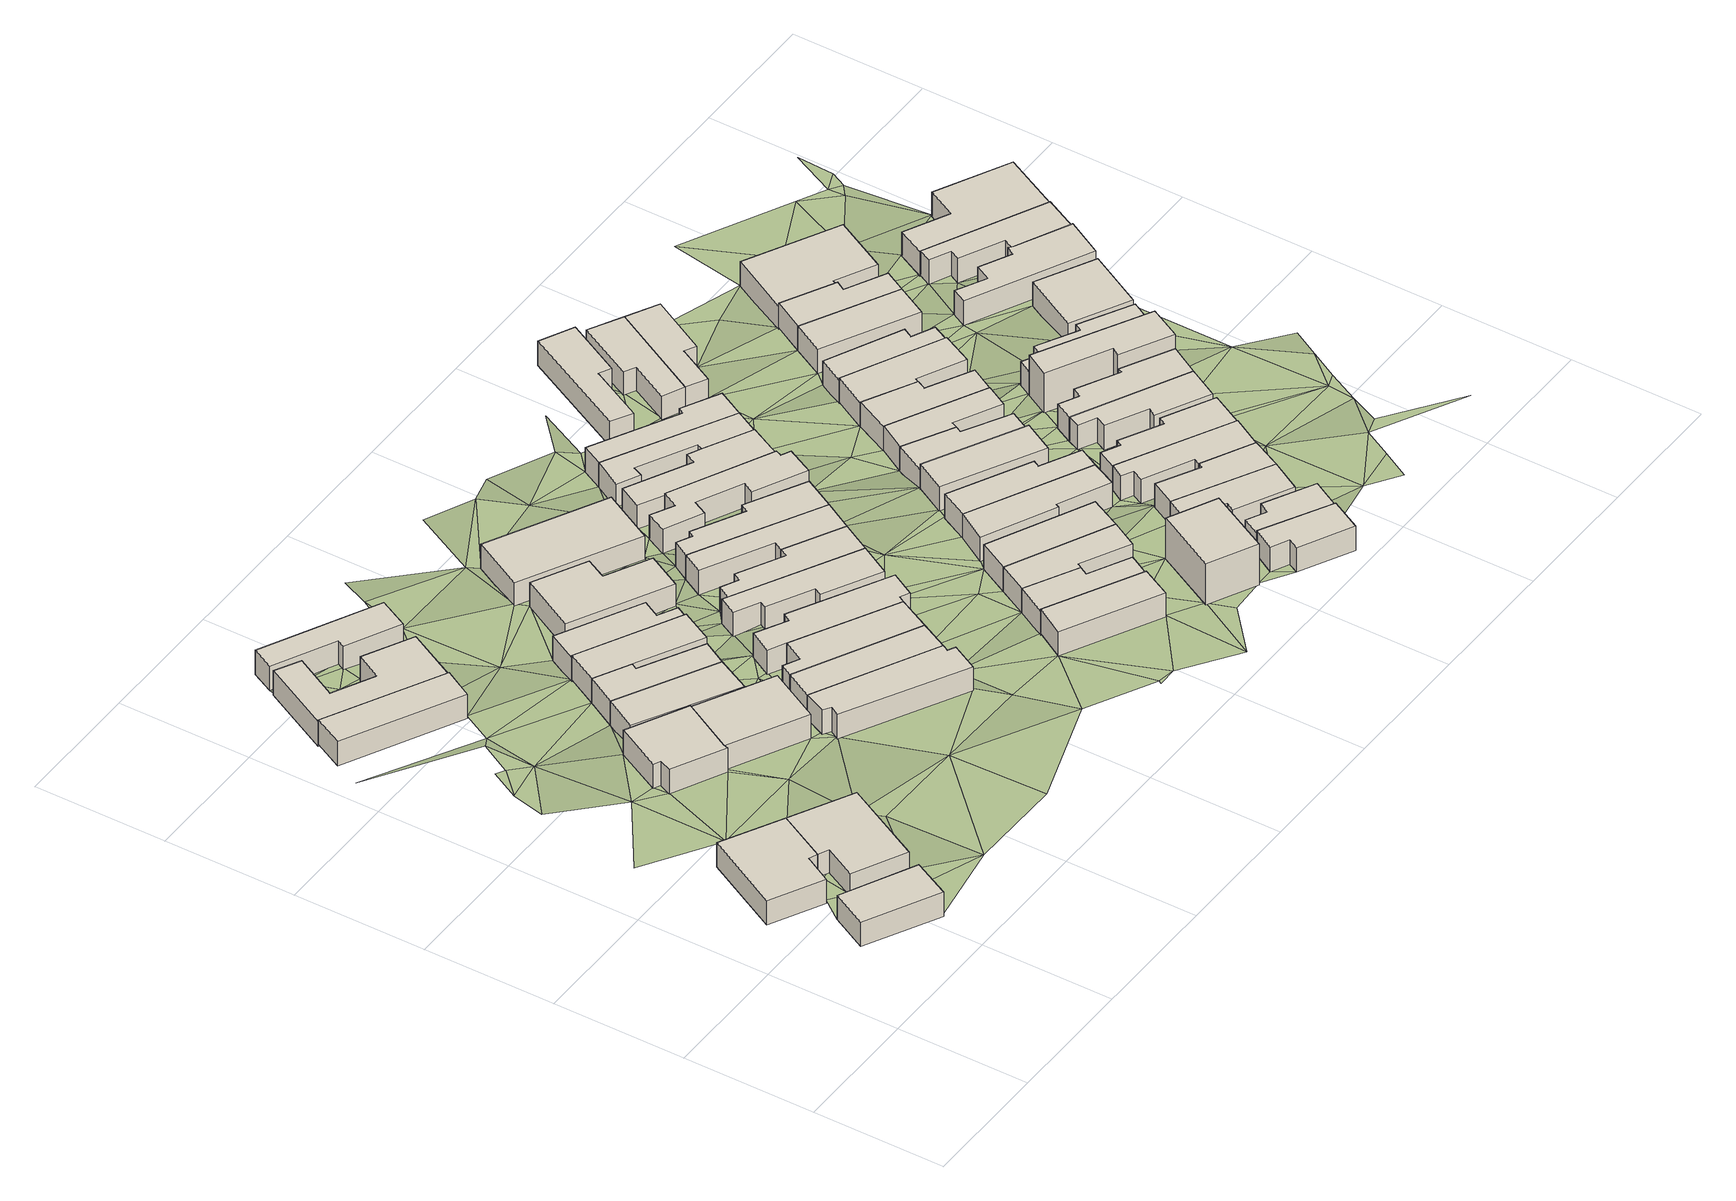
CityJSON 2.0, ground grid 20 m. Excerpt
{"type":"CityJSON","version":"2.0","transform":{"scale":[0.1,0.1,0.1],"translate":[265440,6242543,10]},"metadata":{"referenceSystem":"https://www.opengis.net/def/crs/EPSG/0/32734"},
"CityObjects":{
"building1":{"type":"Building","attributes":{"address":"55 Cecil Road Salt River Cape Town","building":"house","building:levels":1,"building_height":4.1,"plus_code":"4FRW3F97+C2W","ground_height":14.63,"roof_height":18.73},"geometry":[{"type":"Solid","lod":"1","boundaries":[[[[0,1,2,3]],[[1,4,5,2]],[[4,6,7,5]],[[6,0,3,7]],[[3,2,5,7]],[[6,4,1,0]]]]}]},
"building2":{"type":"Building","attributes":{"address":"36 Pope Street Salt River Cape Town","building":"house","building:levels":1,"building_height":4.1,"plus_code":"4FRW3F97+G27","ground_height":13.99,"roof_height":18.09},"geometry":[{"type":"Solid","lod":"1","boundaries":[[[[8,9,10,11]],[[9,12,13,10]],[[12,14,15,13]],[[14,16,17,15]],[[16,18,19,17]],[[18,8,11,19]],[[11,10,13,15,17,19]],[[18,16,14,12,9,8]]]]}]},
"building3":{"type":"Building","attributes":{"address":"38 Pope Street Salt River Cape Town","building":"house","building:levels":1,"building_height":4.1,"plus_code":"4FRW3F97+F3J","ground_height":13.99,"roof_height":18.09},"geometry":[{"type":"Solid","lod":"1","boundaries":[[[[9,8,11,10]],[[8,20,21,11]],[[20,22,23,21]],[[22,24,25,23]],[[24,26,27,25]],[[26,9,10,27]],[[10,11,21,23,25,27]],[[26,24,22,20,8,9]]]]}]},
"building4":{"type":"Building","attributes":{"address":"34 Cecil Road Salt River Cape Town","building":"house","building:levels":1,"building_height":4.1,"plus_code":"4FRW3F97+P2F","ground_height":12.54,"roof_height":16.64},"geometry":[{"type":"Solid","lod":"1","boundaries":[[[[28,29,30,31]],[[29,32,33,30]],[[32,34,35,33]],[[34,28,31,35]],[[31,30,33,35]],[[34,32,29,28]]]]}]},
"building5":{"type":"Building","attributes":{"address":"7 Pope Street Salt River Cape Town","building":"house","building:levels":1,"building_height":4.1,"plus_code":"4FRW3F97+J34","ground_height":13.86,"roof_height":17.96},"geometry":[{"type":"Solid","lod":"1","boundaries":[[[[36,37,38,39]],[[37,40,41,38]],[[40,42,43,41]],[[42,44,45,43]],[[44,46,47,45]],[[46,48,49,47]],[[48,36,39,49]],[[39,38,41,43,45,47,49]],[[48,46,44,42,40,37,36]]]]}]},
"building6":{"type":"Building","attributes":{"address":"32 Cecil Road Salt River Cape Town","building":"house","building:levels":1,"building_height":4.1,"plus_code":"4FRW3F97+Q22","ground_height":12.09,"roof_height":16.19},"geometry":[{"type":"Solid","lod":"1","boundaries":[[[[50,51,52,53]],[[51,54,55,52]],[[54,56,57,55]],[[56,58,59,57]],[[58,60,61,59]],[[60,62,63,61]],[[62,64,65,63]],[[64,50,53,65]],[[53,52,55,57,59,61,63,65]],[[64,62,60,58,56,54,51,50]]]]}]},
"building7":{"type":"Building","attributes":{"address":"Pope Street Salt River Cape Town","building":"house","building:levels":1,"building_height":4.1,"plus_code":"4FRW3F97+H4F","ground_height":13.7,"roof_height":17.8},"geometry":[{"type":"Solid","lod":"1","boundaries":[[[[66,67,68,69]],[[67,70,71,68]],[[70,72,73,71]],[[72,66,69,73]],[[69,68,71,73]],[[72,70,67,66]]]]}]},
"building8":{"type":"Building","attributes":{"address":"30 Cecil Road Salt River Cape Town","building":"house","building:levels":1,"building_height":4.1,"plus_code":"4FRW3F97+Q3J","ground_height":11.88,"roof_height":15.98},"geometry":[{"type":"Solid","lod":"1","boundaries":[[[[74,75,76,77]],[[75,78,79,76]],[[78,80,81,79]],[[80,82,83,81]],[[82,84,85,83]],[[84,74,77,85]],[[77,76,79,81,83,85]],[[84,82,80,78,75,74]]]]}]},
"building9":{"type":"Building","attributes":{"address":"Cecil Road Salt River Cape Town","building":"house","building:levels":1,"building_height":4.1,"plus_code":"4FRW3F97+J46","ground_height":12.91,"roof_height":17.01},"geometry":[{"type":"Solid","lod":"1","boundaries":[[[[86,87,88,89]],[[87,90,91,88]],[[90,92,93,91]],[[92,86,89,93]],[[89,88,91,93]],[[92,90,87,86]]]]}]},
"building10":{"type":"Building","attributes":{"address":"Cecil Road Salt River Cape Town","building":"house","building:levels":1,"building_height":4.1,"plus_code":"4FRW3F97+J4M","ground_height":12.91,"roof_height":17.01},"geometry":[{"type":"Solid","lod":"1","boundaries":[[[[86,92,93,89]],[[92,94,95,93]],[[94,96,97,95]],[[96,98,99,97]],[[98,100,101,99]],[[100,86,89,101]],[[89,93,95,97,99,101]],[[100,98,96,94,92,86]]]]}]},
"building11":{"type":"Building","attributes":{"address":"Cecil Road Salt River Cape Town","building":"house","building:levels":1,"building_height":4.1,"plus_code":"4FRW3F97+M44","ground_height":12.91,"roof_height":17.01},"geometry":[{"type":"Solid","lod":"1","boundaries":[[[[102,100,101,103]],[[100,98,99,101]],[[98,104,105,99]],[[104,106,107,105]],[[106,102,103,107]],[[103,101,99,105,107]],[[106,104,98,100,102]]]]}]},
"building12":{"type":"Building","attributes":{"address":"62 Fenton Road Salt River Cape Town","building":"house","building:levels":1,"building_height":4.1,"plus_code":"4FRW3F97+G5P","ground_height":13.44,"roof_height":17.54},"geometry":[{"type":"Solid","lod":"1","boundaries":[[[[108,109,110,111]],[[109,112,113,110]],[[112,114,115,113]],[[114,116,117,115]],[[116,118,119,117]],[[118,120,121,119]],[[120,122,123,121]],[[122,108,111,123]],[[111,110,113,115,117,119,121,123]],[[122,120,118,116,114,112,109,108]]]]}]},
"building13":{"type":"Building","attributes":{"address":"Cecil Road Salt River Cape Town","building":"house","building:levels":1,"building_height":4.1,"plus_code":"4FRW3F97+M49","ground_height":12.43,"roof_height":16.53},"geometry":[{"type":"Solid","lod":"1","boundaries":[[[[124,125,126,127]],[[125,128,129,126]],[[128,130,131,129]],[[130,132,133,131]],[[132,134,135,133]],[[134,124,127,135]],[[127,126,129,131,133,135]],[[134,132,130,128,125,124]]]]}]},
"building14":{"type":"Building","attributes":{"address":"60 Fenton Road Salt River Cape Town","building":"house","building:levels":1,"building_height":4.1,"plus_code":"4FRW3F97+H55","ground_height":13.44,"roof_height":17.54},"geometry":[{"type":"Solid","lod":"1","boundaries":[[[[108,122,123,111]],[[122,136,137,123]],[[136,138,139,137]],[[138,108,111,139]],[[111,123,137,139]],[[138,136,122,108]]]]}]},
"building15":{"type":"Building","attributes":{"address":"58 Fenton Road Salt River Cape Town","building":"house","building:levels":1,"building_height":4.1,"plus_code":"4FRW3F97+H66","ground_height":13.44,"roof_height":17.54},"geometry":[{"type":"Solid","lod":"1","boundaries":[[[[136,140,141,137]],[[140,142,143,141]],[[142,144,145,143]],[[144,146,147,145]],[[146,138,139,147]],[[138,136,137,139]],[[137,141,143,145,147,139]],[[138,146,144,142,140,136]]]]}]},
"building16":{"type":"Building","attributes":{"address":"Cecil Road Salt River Cape Town","building":"house","building:levels":1,"building_height":4.1,"plus_code":"4FRW3F97+M5R","ground_height":12.27,"roof_height":16.37},"geometry":[{"type":"Solid","lod":"1","boundaries":[[[[148,149,150,151]],[[149,152,153,150]],[[152,154,155,153]],[[154,156,157,155]],[[156,158,159,157]],[[158,148,151,159]],[[151,150,153,155,157,159]],[[158,156,154,152,149,148]]]]}]},
"building17":{"type":"Building","attributes":{"address":"56 Fenton Road Salt River Cape Town","building":"house","building:levels":1,"building_height":4.1,"plus_code":"4FRW3F97+H6M","ground_height":13.44,"roof_height":17.54},"geometry":[{"type":"Solid","lod":"1","boundaries":[[[[140,160,161,141]],[[160,162,163,161]],[[162,164,165,163]],[[164,166,167,165]],[[166,168,169,167]],[[168,170,171,169]],[[170,172,173,171]],[[172,142,143,173]],[[142,140,141,143]],[[141,161,163,165,167,169,171,173,143]],[[142,172,170,168,166,164,162,160,140]]]]}]},
"building18":{"type":"Building","attributes":{"address":"54 Fenton Road Salt River Cape Town","building":"house","building:levels":1,"building_height":4.1,"plus_code":"4FRW3F97+J64","ground_height":12.71,"roof_height":16.81},"geometry":[{"type":"Solid","lod":"1","boundaries":[[[[174,175,176,177]],[[175,178,179,176]],[[178,180,181,179]],[[180,182,183,181]],[[182,184,185,183]],[[184,186,187,185]],[[186,188,189,187]],[[188,190,191,189]],[[190,174,177,191]],[[177,176,179,181,183,185,187,189,191]],[[190,188,186,184,182,180,178,175,174]]]]}]},
"building19":{"type":"Building","attributes":{"address":"41 Cecil Road Salt River Cape Town","building":"house","building:levels":1,"building_height":4.1,"plus_code":"4FRW3F97+P5H","ground_height":11.81,"roof_height":15.91},"geometry":[{"type":"Solid","lod":"1","boundaries":[[[[192,193,194,195]],[[193,196,197,194]],[[196,198,199,197]],[[198,192,195,199]],[[195,194,197,199]],[[198,196,193,192]]]]}]},
"building20":{"type":"Building","attributes":{"address":"52 Fenton Road Salt River Cape Town","building":"house","building:levels":1,"building_height":4.1,"plus_code":"4FRW3F97+J69","ground_height":12.71,"roof_height":16.81},"geometry":[{"type":"Solid","lod":"1","boundaries":[[[[174,200,201,177]],[[200,202,203,201]],[[202,204,205,203]],[[204,206,207,205]],[[206,208,209,207]],[[208,210,211,209]],[[210,175,176,211]],[[175,174,177,176]],[[177,201,203,205,207,209,211,176]],[[175,210,208,206,204,202,200,174]]]]}]},
"building21":{"type":"Building","attributes":{"address":"61 Fenton Road Salt River Cape Town","building":"house","building:levels":1,"building_height":4.1,"plus_code":"4FRW3F97+F8J","ground_height":13.79,"roof_height":17.89},"geometry":[{"type":"Solid","lod":"1","boundaries":[[[[212,213,214,215]],[[213,216,217,214]],[[216,218,219,217]],[[218,212,215,219]],[[215,214,217,219]],[[218,216,213,212]]]]}]},
"building22":{"type":"Building","attributes":{"address":"50 Fenton Road Salt River Cape Town","building":"house","building:levels":1,"building_height":4.1,"plus_code":"4FRW3F97+J6X","ground_height":12.71,"roof_height":16.81},"geometry":[{"type":"Solid","lod":"1","boundaries":[[[[200,220,221,201]],[[220,222,223,221]],[[222,224,225,223]],[[224,226,227,225]],[[226,202,203,227]],[[202,200,201,203]],[[201,221,223,225,227,203]],[[202,226,224,222,220,200]]]]}]},
"building23":{"type":"Building","attributes":{"address":"59 Fenton Road Salt River Cape Town","building":"house","building:levels":1,"building_height":4.1,"plus_code":"4FRW3F97+F8V","ground_height":13.44,"roof_height":17.54},"geometry":[{"type":"Solid","lod":"1","boundaries":[[[[228,229,230,231]],[[229,232,233,230]],[[232,234,235,233]],[[234,236,237,235]],[[236,238,239,237]],[[238,228,231,239]],[[231,230,233,235,237,239]],[[238,236,234,232,229,228]]]]}]},
"building24":{"type":"Building","attributes":{"address":"48 Fenton Road Salt River Cape Town","building":"house","building:levels":1,"building_height":4.1,"plus_code":"4FRW3F97+M73","ground_height":12.71,"roof_height":16.81},"geometry":[{"type":"Solid","lod":"1","boundaries":[[[[220,240,241,221]],[[240,242,243,241]],[[242,244,245,243]],[[244,246,247,245]],[[246,248,249,247]],[[248,250,251,249]],[[250,222,223,251]],[[222,220,221,223]],[[221,241,243,245,247,249,251,223]],[[222,250,248,246,244,242,240,220]]]]}]},
"building25":{"type":"Building","attributes":{"address":"57 Fenton Road Salt River Cape Town","building":"house","building:levels":1,"building_height":4.1,"plus_code":"4FRW3F97+G88","ground_height":13.44,"roof_height":17.54},"geometry":[{"type":"Solid","lod":"1","boundaries":[[[[238,236,237,239]],[[236,252,253,237]],[[252,254,255,253]],[[254,256,257,255]],[[256,258,259,257]],[[258,238,239,259]],[[239,237,253,255,257,259]],[[258,256,254,252,236,238]]]]}]},
"building26":{"type":"Building","attributes":{"address":"46 Fenton Road Salt River Cape Town","building":"house","building:levels":1,"building_height":4.1,"plus_code":"4FRW3F97+M8C","ground_height":12.27,"roof_height":16.37},"geometry":[{"type":"Solid","lod":"1","boundaries":[[[[260,261,262,263]],[[261,264,265,262]],[[264,266,267,265]],[[266,268,269,267]],[[268,270,271,269]],[[270,272,273,271]],[[272,274,275,273]],[[274,276,277,275]],[[276,278,279,277]],[[278,280,281,279]],[[280,282,283,281]],[[282,260,263,283]],[[263,262,265,267,269,271,273,275,277,279,281,283]],[[282,280,278,276,274,272,270,268,266,264,261,260]]]]}]},
"building27":{"type":"Building","attributes":{"address":"55 Fenton Road Salt River Cape Town","building":"house","building:levels":1,"building_height":4.1,"plus_code":"4FRW3F97+G8G","ground_height":13.44,"roof_height":17.54},"geometry":[{"type":"Solid","lod":"1","boundaries":[[[[258,256,257,259]],[[256,284,285,257]],[[284,286,287,285]],[[286,258,259,287]],[[259,257,285,287]],[[286,284,256,258]]]]}]},
"building28":{"type":"Building","attributes":{"address":"44 Fenton Road Salt River Cape Town","building":"house","building:levels":1,"building_height":4.1,"plus_code":"4FRW3F97+M7X","ground_height":11.9,"roof_height":16},"geometry":[{"type":"Solid","lod":"1","boundaries":[[[[288,289,290,291]],[[289,292,293,290]],[[292,294,295,293]],[[294,296,297,295]],[[296,298,299,297]],[[298,300,301,299]],[[300,302,303,301]],[[302,288,291,303]],[[291,290,293,295,297,299,301,303]],[[302,300,298,296,294,292,289,288]]]]}]},
"building29":{"type":"Building","attributes":{"address":"9 Pope Street Salt River Cape Town","building":"house","building:levels":2,"building_height":6.9,"plus_code":"4FRW3F97+F93","ground_height":13.81,"roof_height":20.71},"geometry":[{"type":"Solid","lod":"1","boundaries":[[[[304,305,306,307]],[[305,308,309,306]],[[308,310,311,309]],[[310,304,307,311]],[[307,306,309,311]],[[310,308,305,304]]]]}]},
"building30":{"type":"Building","attributes":{"address":"42 Fenton Road Salt River Cape Town","building":"house","building:levels":1,"building_height":4.1,"plus_code":"4FRW3F97+P86","ground_height":11.74,"roof_height":15.84},"geometry":[{"type":"Solid","lod":"1","boundaries":[[[[312,313,314,315]],[[313,316,317,314]],[[316,318,319,317]],[[318,320,321,319]],[[320,322,323,321]],[[322,324,325,323]],[[324,326,327,325]],[[326,312,315,327]],[[315,314,317,319,321,323,325,327]],[[326,324,322,320,318,316,313,312]]]]}]},
"building31":{"type":"Building","attributes":{"address":"53 Fenton Road Salt River Cape Town","building":"house","building:levels":1,"building_height":4.1,"plus_code":"4FRW3F97+G9R","ground_height":13.31,"roof_height":17.41},"geometry":[{"type":"Solid","lod":"1","boundaries":[[[[328,329,330,331]],[[329,332,333,330]],[[332,334,335,333]],[[334,336,337,335]],[[336,338,339,337]],[[338,328,331,339]],[[331,330,333,335,337,339]],[[338,336,334,332,329,328]]]]}]},
"building32":{"type":"Building","attributes":{"address":"40 Fenton Road Salt River Cape Town","building":"house","building:levels":1,"building_height":4.1,"plus_code":"4FRW3F97+P8C","ground_height":11.74,"roof_height":15.84},"geometry":[{"type":"Solid","lod":"1","boundaries":[[[[313,312,315,314]],[[312,340,341,315]],[[340,342,343,341]],[[342,344,345,343]],[[344,346,347,345]],[[346,313,314,347]],[[314,315,341,343,345,347]],[[346,344,342,340,312,313]]]]}]},
"building33":{"type":"Building","attributes":{"address":"51 Fenton Road Salt River Cape Town","building":"house","building:levels":1,"building_height":4.1,"plus_code":"4FRW3F97+H97","ground_height":13.31,"roof_height":17.41},"geometry":[{"type":"Solid","lod":"1","boundaries":[[[[328,338,339,331]],[[338,348,349,339]],[[348,350,351,349]],[[350,352,353,351]],[[352,354,355,353]],[[354,328,331,355]],[[331,339,349,351,353,355]],[[354,352,350,348,338,328]]]]}]},
"building34":{"type":"Building","attributes":{"address":"54 Goldsmith Road Salt River Cape Town","building":"house","building:levels":1,"building_height":4.1,"plus_code":"4FRW3F97+CCF","ground_height":13.98,"roof_height":18.08},"geometry":[{"type":"Solid","lod":"1","boundaries":[[[[356,357,358,359]],[[357,360,361,358]],[[360,362,363,361]],[[362,364,365,363]],[[364,366,367,365]],[[366,356,359,367]],[[359,358,361,363,365,367]],[[366,364,362,360,357,356]]]]}]},
"building35":{"type":"Building","attributes":{"address":"Fenton Road Salt River Cape Town","building":"house","building:levels":1,"building_height":4.1,"plus_code":"4FRW3F97+H9P","ground_height":13.31,"roof_height":17.41},"geometry":[{"type":"Solid","lod":"1","boundaries":[[[[368,369,370,371]],[[369,372,373,370]],[[372,374,375,373]],[[374,368,371,375]],[[371,370,373,375]],[[374,372,369,368]]]]}]},
"building36":{"type":"Building","attributes":{"address":"52 Goldsmith Road Salt River Cape Town","building":"house","building:levels":1,"building_height":4.1,"plus_code":"4FRW3F97+CCP","ground_height":13.59,"roof_height":17.69},"geometry":[{"type":"Solid","lod":"1","boundaries":[[[[376,377,378,379]],[[377,380,381,378]],[[380,382,383,381]],[[382,384,385,383]],[[384,386,387,385]],[[386,376,379,387]],[[379,378,381,383,385,387]],[[386,384,382,380,377,376]]]]}]},
"building37":{"type":"Building","attributes":{"address":"50 Goldsmith Road Salt River Cape Town","building":"house","building:levels":1,"building_height":4.1,"plus_code":"4FRW3F97+FCF","ground_height":13.42,"roof_height":17.52},"geometry":[{"type":"Solid","lod":"1","boundaries":[[[[388,389,390,391]],[[389,392,393,390]],[[392,394,395,393]],[[394,396,397,395]],[[396,398,399,397]],[[398,388,391,399]],[[391,390,393,395,397,399]],[[398,396,394,392,389,388]]]]}]},
"building38":{"type":"Building","attributes":{"address":"Fenton Road Salt River Cape Town","building":"house","building:levels":1,"building_height":4.1,"plus_code":"4FRW3F97+H9W","ground_height":12.28,"roof_height":16.38},"geometry":[{"type":"Solid","lod":"1","boundaries":[[[[400,401,402,403]],[[401,404,405,402]],[[404,406,407,405]],[[406,408,409,407]],[[408,410,411,409]],[[410,400,403,411]],[[403,402,405,407,409,411]],[[410,408,406,404,401,400]]]]}]},
"building39":{"type":"Building","attributes":{"address":"44 Tennyson Street Salt River Cape Town","building":"house","building:levels":1,"building_height":4.1,"plus_code":"4FRW3F97+Q8Q","ground_height":11.04,"roof_height":15.14},"geometry":[{"type":"Solid","lod":"1","boundaries":[[[[412,413,414,415]],[[413,416,417,414]],[[416,418,419,417]],[[418,420,421,419]],[[420,422,423,421]],[[422,412,415,423]],[[415,414,417,419,421,423]],[[422,420,418,416,413,412]]]]}]},
"building40":{"type":"Building","attributes":{"address":"48 Goldsmith Road Salt River Cape Town","building":"house","building:levels":1,"building_height":4.1,"plus_code":"4FRW3F97+FCP","ground_height":13.42,"roof_height":17.52},"geometry":[{"type":"Solid","lod":"1","boundaries":[[[[388,424,425,391]],[[424,426,427,425]],[[426,428,429,427]],[[428,430,431,429]],[[430,389,390,431]],[[389,388,391,390]],[[391,425,427,429,431,390]],[[389,430,428,426,424,388]]]]}]},
"building41":{"type":"Building","attributes":{"address":"Fenton Road Salt River Cape Town","building":"house","building:levels":1,"building_height":4.1,"plus_code":"4FRW3F97+J99","ground_height":12.28,"roof_height":16.38},"geometry":[{"type":"Solid","lod":"1","boundaries":[[[[432,400,403,433]],[[400,410,411,403]],[[410,434,435,411]],[[434,436,437,435]],[[436,438,439,437]],[[438,432,433,439]],[[433,403,411,435,437,439]],[[438,436,434,410,400,432]]]]}]},
"building42":{"type":"Building","attributes":{"address":"46 Goldsmith Road Salt River Cape Town","building":"house","building:levels":1,"building_height":4.1,"plus_code":"4FRW3F97+GC5","ground_height":13.31,"roof_height":17.41},"geometry":[{"type":"Solid","lod":"1","boundaries":[[[[440,441,442,443]],[[441,444,445,442]],[[444,446,447,445]],[[446,448,449,447]],[[448,450,451,449]],[[450,452,453,451]],[[452,454,455,453]],[[454,440,443,455]],[[443,442,445,447,449,451,453,455]],[[454,452,450,448,446,444,441,440]]]]}]},
"building43":{"type":"Building","attributes":{"address":"46 Tennyson Street Salt River Cape Town","building":"house","building:levels":1,"building_height":4.1,"plus_code":"4FRW3F97+Q9F","ground_height":11.04,"roof_height":15.14},"geometry":[{"type":"Solid","lod":"1","boundaries":[[[[456,457,458,459]],[[457,460,461,458]],[[460,462,463,461]],[[462,464,465,463]],[[464,466,467,465]],[[466,456,459,467]],[[459,458,461,463,465,467]],[[466,464,462,460,457,456]]]]}]},
"building44":{"type":"Building","attributes":{"address":"Fenton Road Salt River Cape Town","building":"house","building:levels":1,"building_height":4.1,"plus_code":"4FRW3F97+JCC","ground_height":12.24,"roof_height":16.34},"geometry":[{"type":"Solid","lod":"1","boundaries":[[[[468,469,470,471]],[[469,472,473,470]],[[472,474,475,473]],[[474,476,477,475]],[[476,478,479,477]],[[478,468,471,479]],[[471,470,473,475,477,479]],[[478,476,474,472,469,468]]]]}]},
"building45":{"type":"Building","attributes":{"address":"44 Goldsmith Road Salt River Cape Town","building":"house","building:levels":1,"building_height":4.1,"plus_code":"4FRW3F97+GF6","ground_height":13.12,"roof_height":17.22},"geometry":[{"type":"Solid","lod":"1","boundaries":[[[[480,481,482,483]],[[481,484,485,482]],[[484,486,487,485]],[[486,488,489,487]],[[488,490,491,489]],[[490,492,493,491]],[[492,494,495,493]],[[494,480,483,495]],[[483,482,485,487,489,491,493,495]],[[494,492,490,488,486,484,481,480]]]]}]},
"building46":{"type":"Building","attributes":{"address":"48 Tennyson Street Salt River Cape Town","building":"house","building:levels":1,"building_height":4.1,"plus_code":"4FRW3F97+Q98","ground_height":11.04,"roof_height":15.14},"geometry":[{"type":"Solid","lod":"1","boundaries":[[[[457,456,459,458]],[[456,496,497,459]],[[496,498,499,497]],[[498,500,501,499]],[[500,502,503,501]],[[502,457,458,503]],[[458,459,497,499,501,503]],[[502,500,498,496,456,457]]]]}]},
"building47":{"type":"Building","attributes":{"address":"Fenton Road Salt River Cape Town","building":"house","building:levels":1,"building_height":4.1,"plus_code":"4FRW3F97+MC3","ground_height":12.12,"roof_height":16.22},"geometry":[{"type":"Solid","lod":"1","boundaries":[[[[504,505,506,507]],[[505,508,509,506]],[[508,510,511,509]],[[510,512,513,511]],[[512,514,515,513]],[[514,504,507,515]],[[507,506,509,511,513,515]],[[514,512,510,508,505,504]]]]}]},
"building48":{"type":"Building","attributes":{"address":"42 Goldsmith Road Salt River Cape Town","building":"house","building:levels":1,"building_height":4.1,"plus_code":"4FRW3F97+GFV","ground_height":13.12,"roof_height":17.22},"geometry":[{"type":"Solid","lod":"1","boundaries":[[[[516,517,518,519]],[[517,520,521,518]],[[520,522,523,521]],[[522,524,525,523]],[[524,526,527,525]],[[526,528,529,527]],[[528,530,531,529]],[[530,516,519,531]],[[519,518,521,523,525,527,529,531]],[[530,528,526,524,522,520,517,516]]]]}]},
"building49":{"type":"Building","attributes":{"address":"Fenton Road Salt River Cape Town","building":"house","building:levels":1,"building_height":4.1,"plus_code":"4FRW3F97+MC8","ground_height":11.72,"roof_height":15.82},"geometry":[{"type":"Solid","lod":"1","boundaries":[[[[532,533,534,535]],[[533,536,537,534]],[[536,538,539,537]],[[538,540,541,539]],[[540,542,543,541]],[[542,532,535,543]],[[535,534,537,539,541,543]],[[542,540,538,536,533,532]]]]}]},
"building50":{"type":"Building","attributes":{"address":"40 Goldsmith Road Salt River Cape Town","building":"house","building:levels":1,"building_height":4.1,"plus_code":"4FRW3F97+HF3","ground_height":13.12,"roof_height":17.22},"geometry":[{"type":"Solid","lod":"1","boundaries":[[[[516,544,545,519]],[[544,546,547,545]],[[546,548,549,547]],[[548,550,551,549]],[[550,552,553,551]],[[552,554,555,553]],[[554,517,518,555]],[[517,516,519,518]],[[519,545,547,549,551,553,555,518]],[[517,554,552,550,548,546,544,516]]]]}]},
"building51":{"type":"Building","attributes":{"address":"38 Goldsmith Road Salt River Cape Town","building":"house","building:levels":2,"building_height":6.9,"plus_code":"4FRW3F97+HFG","ground_height":12.68,"roof_height":19.58},"geometry":[{"type":"Solid","lod":"1","boundaries":[[[[556,557,558,559]],[[557,560,561,558]],[[560,562,563,561]],[[562,564,565,563]],[[564,566,567,565]],[[566,556,559,567]],[[559,558,561,563,565,567]],[[566,564,562,560,557,556]]]]}]},
"building52":{"type":"Building","attributes":{"address":"37 Fenton Road Salt River Cape Town","building":"house","building:levels":1,"building_height":4.1,"plus_code":"4FRW3F97+MCQ","ground_height":11.72,"roof_height":15.82},"geometry":[{"type":"Solid","lod":"1","boundaries":[[[[568,569,570,571]],[[569,572,573,570]],[[572,574,575,573]],[[574,568,571,575]],[[571,570,573,575]],[[574,572,569,568]]]]}]},
"building53":{"type":"Building","attributes":{"address":"36 Goldsmith Road Salt River Cape Town","building":"house","building:levels":1,"building_height":4.1,"plus_code":"4FRW3F97+HFQ","ground_height":12.68,"roof_height":16.78},"geometry":[{"type":"Solid","lod":"1","boundaries":[[[[557,576,577,578]],[[576,579,580,577]],[[579,581,582,580]],[[581,583,584,582]],[[583,585,586,584]],[[585,587,588,586]],[[587,560,589,588]],[[560,557,578,589]],[[578,577,580,582,584,586,588,589]],[[560,587,585,583,581,579,576,557]]]]}]},
"building54":{"type":"Building","attributes":{"address":"35 Fenton Road Salt River Cape Town","building":"house","building:levels":1,"building_height":4.1,"plus_code":"4FRW3F97+PF2","ground_height":11.72,"roof_height":15.82},"geometry":[{"type":"Solid","lod":"1","boundaries":[[[[590,568,571,591]],[[568,574,575,571]],[[574,592,593,575]],[[592,594,595,593]],[[594,596,597,595]],[[596,590,591,597]],[[591,571,575,593,595,597]],[[596,594,592,574,568,590]]]]}]},
"building55":{"type":"Building","attributes":{"address":"31 Fenton Road Salt River Cape Town","building":"house","building:levels":1,"building_height":4.1,"plus_code":"4FRW3F97+PFG","ground_height":11.07,"roof_height":15.17},"geometry":[{"type":"Solid","lod":"1","boundaries":[[[[598,599,600,601]],[[599,602,603,600]],[[602,604,605,603]],[[604,606,607,605]],[[606,608,609,607]],[[608,598,601,609]],[[601,600,603,605,607,609]],[[608,606,604,602,599,598]]]]}]},
"building56":{"type":"Building","attributes":{"address":"34 Goldsmith Road Salt River Cape Town","building":"house","building:levels":1,"building_height":4.1,"plus_code":"4FRW3F97+JG4","ground_height":12.11,"roof_height":16.21},"geometry":[{"type":"Solid","lod":"1","boundaries":[[[[610,611,612,613]],[[611,614,615,612]],[[614,616,617,615]],[[616,610,613,617]],[[613,612,615,617]],[[616,614,611,610]]]]}]},
"building57":{"type":"Building","attributes":{"address":"32A Goldsmith Road Salt River Cape Town","building":"house","building:levels":1,"building_height":4.1,"plus_code":"4FRW3F97+JGW","ground_height":12.11,"roof_height":16.21},"geometry":[{"type":"Solid","lod":"1","boundaries":[[[[618,619,620,621]],[[619,622,623,620]],[[622,624,625,623]],[[624,626,627,625]],[[626,628,629,627]],[[628,630,631,629]],[[630,632,633,631]],[[632,634,635,633]],[[634,618,621,635]],[[621,620,623,625,627,629,631,633,635]],[[634,632,630,628,626,624,622,619,618]]]]}]},
"building58":{"type":"Building","attributes":{"address":"32 Goldsmith Road Salt River Cape Town","building":"house","building:levels":1,"building_height":4.1,"plus_code":"4FRW3F97+MH6","ground_height":11.64,"roof_height":15.74},"geometry":[{"type":"Solid","lod":"1","boundaries":[[[[636,637,638,639]],[[637,640,641,638]],[[640,642,643,641]],[[642,644,645,643]],[[644,646,647,645]],[[646,648,649,647]],[[648,650,651,649]],[[650,636,639,651]],[[639,638,641,643,645,647,649,651]],[[650,648,646,644,642,640,637,636]]]]}]},
"building59":{"type":"Building","attributes":{"address":"30 Goldsmith Road Salt River Cape Town","building":"house","building:levels":1,"building_height":4.1,"plus_code":"4FRW3F97+MHG","ground_height":11.43,"roof_height":15.53},"geometry":[{"type":"Solid","lod":"1","boundaries":[[[[652,653,654,655]],[[653,656,657,654]],[[656,658,659,657]],[[658,660,661,659]],[[660,662,663,661]],[[662,652,655,663]],[[655,654,657,659,661,663]],[[662,660,658,656,653,652]]]]}]},
"terrain1":{"type":"TINRelief","geometry":[{"type":"CompositeSurface","lod":"1","boundaries":[[[6,664,665]],[[664,6,666]],[[664,667,665]],[[665,667,668]],[[664,669,667]],[[668,667,670]],[[667,669,670]],[[671,664,666]],[[666,672,673]],[[674,675,676]],[[674,12,9]],[[671,666,673]],[[677,678,679]],[[680,675,674]],[[679,675,677]],[[678,681,682]],[[671,673,683]],[[9,684,674]],[[678,677,681]],[[675,680,685]],[[671,683,686]],[[48,680,674]],[[687,688,689]],[[680,690,685]],[[40,675,685]],[[675,40,677]],[[681,677,687]],[[9,686,684]],[[674,684,48]],[[677,688,687]],[[691,683,673]],[[86,677,40]],[[48,684,36]],[[677,100,688]],[[686,683,691]],[[692,693,694]],[[692,695,693]],[[75,696,695]],[[40,697,86]],[[684,686,698]],[[37,697,40]],[[673,699,691]],[[677,86,100]],[[684,70,36]],[[692,694,700]],[[695,701,75]],[[688,102,702]],[[703,695,692]],[[692,700,703]],[[686,691,698]],[[703,701,695]],[[684,698,70]],[[102,688,100]],[[704,702,705]],[[697,37,706]],[[700,707,703]],[[705,702,102]],[[51,704,705]],[[70,698,708]],[[51,707,700]],[[698,709,708]],[[70,708,710]],[[706,37,72]],[[710,72,70]],[[711,691,699]],[[705,712,51]],[[102,134,705]],[[707,51,712]],[[710,713,72]],[[714,698,691]],[[96,715,98]],[[716,706,72]],[[712,717,707]],[[706,716,718]],[[713,719,72]],[[719,716,72]],[[98,715,720]],[[721,705,134]],[[717,712,722]],[[712,705,723]],[[719,724,716]],[[725,718,716]],[[726,691,711]],[[714,691,726]],[[715,718,725]],[[727,719,728]],[[719,727,724]],[[721,134,729]],[[134,730,729]],[[725,716,724]],[[720,715,725]],[[705,721,723]],[[731,722,712]],[[720,725,732]],[[733,720,732]],[[712,723,731]],[[730,734,729]],[[730,735,736]],[[118,714,726]],[[722,731,737]],[[725,168,166]],[[732,725,738]],[[738,725,166]],[[736,733,178]],[[733,732,178]],[[122,120,118]],[[213,726,711]],[[730,736,734]],[[739,723,721]],[[118,136,122]],[[118,726,213]],[[740,732,738]],[[736,178,210]],[[736,210,734]],[[731,723,192]],[[741,213,711]],[[178,175,210]],[[738,166,742]],[[743,166,744]],[[743,742,166]],[[734,210,224]],[[154,739,745]],[[723,739,746]],[[747,741,748]],[[118,213,212]],[[208,206,210]],[[238,136,118]],[[224,210,206]],[[166,164,744]],[[741,747,213]],[[222,734,224]],[[136,162,140]],[[734,222,154]],[[140,162,160]],[[238,118,212]],[[739,154,746]],[[744,749,743]],[[750,731,192]],[[250,154,222]],[[224,206,226]],[[136,751,162]],[[164,749,744]],[[746,154,250]],[[747,752,213]],[[204,202,206]],[[238,751,136]],[[750,753,731]],[[226,206,202]],[[746,250,268]],[[751,164,162]],[[246,250,248]],[[268,250,246]],[[747,754,752]],[[750,192,755]],[[266,746,268]],[[756,755,192]],[[268,246,757]],[[266,758,746]],[[164,286,749]],[[751,238,258]],[[758,756,746]],[[164,751,286]],[[749,759,760]],[[244,757,246]],[[761,752,754]],[[266,261,758]],[[759,749,286]],[[286,751,258]],[[266,264,261]],[[756,758,762]],[[761,754,763]],[[759,764,760]],[[244,242,757]],[[242,272,757]],[[765,750,755]],[[756,762,766]],[[761,767,752]],[[755,756,313]],[[768,769,770]],[[771,759,286]],[[766,313,756]],[[764,759,220]],[[769,768,772]],[[762,773,766]],[[774,272,242]],[[759,771,775]],[[242,776,774]],[[346,755,313]],[[763,777,761]],[[768,778,772]],[[767,779,768]],[[765,755,780]],[[781,767,761]],[[782,773,762]],[[240,776,242]],[[286,783,771]],[[220,759,784]],[[346,780,755]],[[759,775,785]],[[779,767,781]],[[768,779,778]],[[786,773,787]],[[759,785,784]],[[782,788,773]],[[778,779,781]],[[789,776,240]],[[788,787,773]],[[286,790,783]],[[778,781,791]],[[792,240,220]],[[786,787,793]],[[788,782,787]],[[794,780,346]],[[364,360,777]],[[220,784,792]],[[777,360,357]],[[346,795,794]],[[796,793,787]],[[792,789,240]],[[360,364,362]],[[781,797,791]],[[357,310,777]],[[783,790,798]],[[781,310,799]],[[794,800,780]],[[280,801,802]],[[781,799,797]],[[346,803,795]],[[785,804,784]],[[805,790,791]],[[789,806,280]],[[790,336,798]],[[789,792,400]],[[801,280,288]],[[807,310,357]],[[791,797,805]],[[310,808,799]],[[310,807,809]],[[400,806,789]],[[810,795,803]],[[288,280,806]],[[310,809,808]],[[805,336,790]],[[807,811,809]],[[807,812,811]],[[372,784,804]],[[810,803,813]],[[814,810,813]],[[805,450,336]],[[446,336,450]],[[446,444,336]],[[432,806,400]],[[809,811,815]],[[338,336,444]],[[816,817,288]],[[804,818,372]],[[446,450,448]],[[288,806,819]],[[820,810,814]],[[813,821,814]],[[810,820,822]],[[348,372,818]],[[805,823,450]],[[824,821,813]],[[338,444,825]],[[819,816,288]],[[817,816,824]],[[806,432,819]],[[811,377,815]],[[338,825,348]],[[826,805,827]],[[823,805,826]],[[828,820,814]],[[829,822,820]],[[348,825,830]],[[824,816,831]],[[824,831,821]],[[372,348,832]],[[830,825,833]],[[815,377,388]],[[830,832,348]],[[372,832,374]],[[834,835,836]],[[377,356,837]],[[833,838,830]],[[839,816,819]],[[840,841,834]],[[829,820,460]],[[842,830,838]],[[843,836,835]],[[832,830,842]],[[837,388,377]],[[832,844,374]],[[836,840,834]],[[831,816,569]],[[816,839,542]],[[845,843,374]],[[845,374,844]],[[846,832,842]],[[842,838,528]],[[847,831,848]],[[528,838,486]],[[542,569,816]],[[843,849,836]],[[850,388,837]],[[388,850,424]],[[849,840,836]],[[845,849,843]],[[842,528,526]],[[568,848,831]],[[486,484,528]],[[476,474,478]],[[831,569,568]],[[851,852,845]],[[849,845,852]],[[840,853,854]],[[424,850,855]],[[849,853,840]],[[856,857,478]],[[858,859,837]],[[484,530,528]],[[478,474,856]],[[850,837,860]],[[474,854,861]],[[481,855,850]],[[854,853,861]],[[862,569,542]],[[481,530,484]],[[859,860,837]],[[863,849,852]],[[861,856,474]],[[864,848,865]],[[568,590,848]],[[852,548,546]],[[865,848,590]],[[546,863,852]],[[856,861,866]],[[866,861,867]],[[868,569,862]],[[850,869,481]],[[870,850,860]],[[871,872,862]],[[530,481,869]],[[514,856,873]],[[856,866,873]],[[865,874,864]],[[868,862,872]],[[869,516,530]],[[850,870,869]],[[514,873,872]],[[875,870,860]],[[590,874,865]],[[876,866,877]],[[878,875,860]],[[868,872,632]],[[879,866,876]],[[873,866,879]],[[873,632,872]],[[516,880,544]],[[630,868,632]],[[868,630,574]],[[869,880,516]],[[596,594,881]],[[870,882,869]],[[881,883,596]],[[576,879,876]],[[557,544,880]],[[611,873,879]],[[881,594,592]],[[632,873,611]],[[883,881,884]],[[882,885,869]],[[574,630,886]],[[887,879,576]],[[592,574,886]],[[576,557,880]],[[884,881,592]],[[869,885,880]],[[630,628,626]],[[888,874,889]],[[890,884,592]],[[626,646,630]],[[630,646,886]],[[576,880,891]],[[886,890,592]],[[874,606,889]],[[576,891,887]],[[634,632,611]],[[892,880,885]],[[646,644,886]],[[884,890,893]],[[646,626,622]],[[894,887,891]],[[884,893,606]],[[626,624,622]],[[889,895,888]],[[611,894,634]],[[646,622,896]],[[619,896,622]],[[895,889,606]],[[893,897,606]],[[898,893,899]],[[893,898,897]],[[606,900,895]],[[900,606,897]],[[897,898,899]],[[895,900,901]],[[897,902,900]],[[901,900,902]],[[902,903,901]],[[903,904,901]]]}]}
},
"vertices":[
[74,105,46],[183,48,46],[183,48,87],[74,105,87],[212,105,46],[212,105,87],[103,160,46],[103,160,87],
[164,230,40],[203,304,40],[203,304,81],[164,230,81],[113,352,40],[113,352,81],[50,234,40],[50,234,81],[128,193,40],[128,193,81],[151,235,40],[151,235,81],
[179,222,40],[179,222,81],[154,173,40],[154,173,81],[232,133,40],[232,133,81],[296,255,40],[296,255,81],
[202,794,25],[226,838,25],[226,838,66],[202,794,66],[54,928,25],[54,928,66],[31,883,25],[31,883,66],
[283,452,39],[326,531,39],[326,531,80],[283,452,80],[237,577,39],[237,577,80],[201,507,39],[201,507,80],[211,502,39],[211,502,80],[203,484,39],[203,484,80],[281,444,39],[281,444,80],
[226,838,21],[267,916,21],[267,916,62],[226,838,62],[194,954,21],[194,954,62],[173,915,21],[173,915,62],[111,947,21],[111,947,62],[146,1013,21],[146,1013,62],[109,1033,21],[109,1033,62],[54,928,21],[54,928,62],
[326,531,37],[283,452,37],[283,452,78],[326,531,78],[398,392,37],[398,392,78],[440,471,37],[440,471,78],
[133,1076,19],[116,1043,19],[116,1043,60],[133,1076,60],[207,996,19],[207,996,60],[201,985,19],[201,985,60],[281,944,19],[281,944,60],[304,989,19],[304,989,60],
[287,629,29],[260,581,29],[260,581,70],[287,629,70],[406,499,29],[406,499,70],[432,551,29],[432,551,70],
[452,587,29],[452,587,70],[360,637,29],[360,637,70],[365,646,29],[365,646,70],[312,674,29],[312,674,70],
[337,721,29],[337,721,70],[462,594,29],[462,594,70],[487,642,29],[487,642,70],
[431,419,34],[416,386,34],[416,386,75],[431,419,75],[427,379,34],[427,379,75],[419,365,34],[419,365,75],[595,270,34],[595,270,75],[616,310,34],[616,310,75],[605,316,34],[605,316,75],[610,326,34],[610,326,75],
[337,721,24],[487,642,24],[487,642,65],[337,721,65],[497,661,24],[497,661,65],[469,676,24],[469,676,65],[483,702,24],[483,702,65],[361,766,24],[361,766,65],
[631,368,34],[631,368,75],[453,460,34],[453,460,75],
[656,417,34],[656,417,75],[504,498,34],[504,498,75],[487,466,34],[487,466,75],[463,478,34],[463,478,75],
[436,850,23],[391,766,23],[391,766,64],[436,850,64],[536,690,23],[536,690,64],[564,743,23],[564,743,64],[498,778,23],[498,778,64],[514,809,23],[514,809,64],
[661,426,34],[661,426,75],[675,419,34],[675,419,75],[695,455,34],[695,455,75],[551,532,34],[551,532,75],[544,520,34],[544,520,75],[497,545,34],[497,545,75],[478,511,34],[478,511,75],
[726,521,27],[547,617,27],[547,617,68],[726,521,68],[539,621,27],[539,621,68],[525,594,27],[525,594,68],[561,575,27],[561,575,68],[556,566,27],[556,566,68],[622,531,27],[622,531,68],[616,519,27],[616,519,68],[700,474,27],[700,474,68],
[471,948,18],[429,869,18],[429,869,59],[471,948,59],[600,779,18],[600,779,59],[642,858,18],[642,858,59],
[750,565,27],[750,565,68],[664,611,27],[664,611,68],[658,599,27],[658,599,68],[590,635,27],[590,635,68],[584,623,27],[584,623,68],[558,636,27],[558,636,68],
[736,257,38],[710,213,38],[710,213,79],[736,257,79],[851,139,38],[851,139,79],[874,184,38],[874,184,79],
[774,608,27],[774,608,68],[588,708,27],[588,708,68],[571,677,27],[571,677,68],[671,624,27],[671,624,68],
[736,257,34],[874,184,34],[874,184,75],[736,257,75],[892,217,34],[892,217,75],[831,249,34],[831,249,75],[838,262,34],[838,262,75],[761,303,34],[761,303,75],
[799,655,27],[799,655,68],[712,702,27],[712,702,68],[705,690,27],[705,690,68],[630,730,27],[630,730,68],[625,721,27],[625,721,68],[602,733,27],[602,733,68],
[842,268,34],[842,268,75],[914,231,34],[914,231,75],[936,271,34],[936,271,75],[784,346,34],[784,346,75],
[831,726,23],[681,801,23],[681,801,64],[831,726,64],[668,776,23],[668,776,64],[634,794,23],[634,794,64],[619,764,23],[619,764,64],[676,736,23],[676,736,64],[687,758,23],[687,758,64],[754,725,23],[754,725,64],[745,708,23],[745,708,64],[821,670,23],[821,670,64],[841,710,23],[841,710,64],[827,717,23],[827,717,64],
[959,318,34],[959,318,75],[808,392,34],[808,392,75],
[856,776,19],[787,812,19],[787,812,60],[856,776,60],[766,822,19],[766,822,60],[758,806,19],[758,806,60],[663,855,19],[663,855,60],[645,821,19],[645,821,60],[681,801,19],[681,801,60],[831,726,19],[831,726,60],
[949,203,38],[900,109,38],[900,109,107],[949,203,107],[971,73,38],[971,73,107],[1020,167,38],[1020,167,107],
[875,812,17],[692,910,17],[692,910,58],[875,812,58],[668,867,17],[668,867,58],[701,850,17],[701,850,58],[708,865,17],[708,865,58],[792,822,17],[792,822,58],[787,812,17],[787,812,58],[856,776,17],[856,776,58],
[846,449,33],[819,404,33],[819,404,74],[846,449,74],[925,352,33],[925,352,74],[928,358,33],[928,358,74],[1004,321,33],[1004,321,74],[1022,359,33],[1022,359,74],
[896,852,17],[896,852,58],[840,882,17],[840,882,58],[835,873,17],[835,873,58],[708,941,17],[708,941,58],
[1038,389,33],[1038,389,74],[980,419,33],[980,419,74],[985,429,33],[985,429,74],[867,490,33],[867,490,74],
[1120,52,40],[1018,107,40],[1018,107,81],[1120,52,81],[999,74,40],[999,74,81],[1025,61,40],[1025,61,81],[1017,45,40],[1017,45,81],[1095,5,40],[1095,5,81],
[900,549,33],[875,504,33],[875,504,74],[900,549,74],[1017,428,33],[1017,428,74],[1042,474,33],[1042,474,74],
[1120,52,36],[1144,96,36],[1144,96,77],[1120,52,77],[1070,135,36],[1070,135,77],[1061,119,36],[1061,119,77],[1032,134,36],[1032,134,77],[1018,107,36],[1018,107,77],
[1150,163,34],[1012,237,34],[1012,237,75],[1150,163,75],[993,202,34],[993,202,75],[1049,173,34],[1049,173,75],[1042,160,34],[1042,160,75],[1124,117,34],[1124,117,75],
[925,597,23],[900,549,23],[900,549,64],[925,597,64],[1042,474,23],[1042,474,64],[1061,510,23],[1061,510,64],[993,548,23],[993,548,64],[998,557,23],[998,557,64],
[861,1113,10],[776,947,10],[776,947,51],[861,1113,51],[807,930,10],[807,930,51],[849,1012,10],[849,1012,51],[867,1003,10],[867,1003,51],[911,1088,10],[911,1088,51],
[1172,208,34],[1172,208,75],[1096,247,34],[1096,247,75],[1092,240,34],[1092,240,75],[1031,273,34],[1031,273,75],
[948,637,23],[948,637,64],[1002,566,23],[1002,566,64],[1070,531,23],[1070,531,64],[1088,564,23],[1088,564,64],
[1172,208,33],[1197,253,33],[1197,253,74],[1172,208,74],[1033,339,33],[1033,339,74],[1021,319,33],[1021,319,74],[1038,310,33],[1038,310,74],[1030,293,33],[1030,293,74],[1101,257,33],[1101,257,74],[1096,247,33],[1096,247,74],
[887,903,10],[963,1046,10],[963,1046,51],[887,903,51],[914,1073,10],[914,1073,51],[869,987,10],[869,987,51],[886,978,10],[886,978,51],[855,918,10],[855,918,51],
[973,689,22],[948,637,22],[948,637,63],[973,689,63],[1088,564,22],[1088,564,63],[1108,600,22],[1108,600,63],[1042,635,22],[1042,635,63],[1049,649,22],[1049,649,63],
[1197,253,31],[1223,302,31],[1223,302,72],[1197,253,72],[1148,341,31],[1148,341,72],[1142,330,31],[1142,330,72],[1080,363,31],[1080,363,72],[1075,354,31],[1075,354,72],[1048,368,31],[1048,368,72],[1033,339,31],[1033,339,72],
[917,887,10],[917,887,51],[947,944,10],[947,944,51],[964,935,10],[964,935,51],[1010,1021,10],[1010,1021,51],
[1000,739,21],[973,689,21],[973,689,62],[1000,739,62],[1049,649,21],[1049,649,62],[1052,655,21],[1052,655,62],[1121,620,21],[1121,620,62],[1144,667,21],[1144,667,62],
[1251,356,31],[1086,440,31],[1086,440,72],[1251,356,72],[1078,422,31],[1078,422,72],[1104,409,31],[1104,409,72],[1096,393,31],[1096,393,72],[1156,362,31],[1156,362,72],[1149,350,31],[1149,350,72],[1226,310,31],[1226,310,72],
[1000,739,17],[1144,667,17],[1144,667,58],[1000,739,58],[1157,693,17],[1157,693,58],[1124,709,17],[1124,709,58],[1132,724,17],[1132,724,58],[1021,778,17],[1021,778,58],
[1276,400,31],[1276,400,72],[1201,440,31],[1201,440,72],[1199,433,31],[1199,433,72],[1136,466,31],[1136,466,72],[1129,452,31],[1129,452,72],[1100,467,31],[1100,467,72],
[1276,400,27],[1301,448,27],[1301,448,96],[1276,400,96],[1138,536,27],[1138,536,96],[1117,500,27],[1117,500,96],[1208,452,27],[1208,452,96],[1201,440,27],[1201,440,96],
[1062,843,17],[1037,796,17],[1037,796,58],[1062,843,58],[1173,724,17],[1173,724,58],[1198,771,17],[1198,771,58],
[1327,495,27],[1327,495,68],[1301,448,68],[1250,537,27],[1250,537,68],[1244,526,27],[1244,526,68],[1184,559,27],[1184,559,68],[1175,543,27],[1175,543,68],[1149,556,27],[1149,556,68],[1138,536,68],
[1087,889,17],[1087,889,58],[1215,803,17],[1215,803,58],[1156,834,17],[1156,834,58],[1164,848,17],[1164,848,58],
[1087,889,11],[1164,848,11],[1164,848,52],[1087,889,52],[1169,858,11],[1169,858,52],[1228,827,11],[1228,827,52],[1271,909,11],[1271,909,52],[1136,980,11],[1136,980,52],
[1383,589,21],[1298,634,21],[1298,634,62],[1383,589,62],[1253,550,21],[1253,550,62],[1338,505,21],[1338,505,62],
[1424,654,21],[1344,694,21],[1344,694,62],[1424,654,62],[1338,699,21],[1338,699,62],[1331,686,21],[1331,686,62],[1284,710,21],[1284,710,62],[1272,687,21],[1272,687,62],[1228,710,21],[1228,710,62],[1217,688,21],[1217,688,62],[1394,599,21],[1394,599,62],
[1424,654,16],[1450,706,16],[1450,706,57],[1424,654,57],[1276,793,16],[1276,793,57],[1266,774,16],[1266,774,57],[1297,759,16],[1297,759,57],[1289,744,16],[1289,744,57],[1353,712,16],[1353,712,57],[1344,694,16],[1344,694,57],
[1450,706,14],[1493,791,14],[1493,791,55],[1450,706,55],[1385,846,14],[1385,846,55],[1362,802,14],[1362,802,55],[1297,835,14],[1297,835,55],[1276,793,14],[1276,793,55],
[154,173,46],[128,193,46],[212,105,51],[162,220,46],[151,235,46],[179,222,46],[164,230,46],[232,133,51],[183,48,51],[312,70,49],[162,370,40],[162,515,40],[52,440,41],[162,665,31],[99,655,31],[85,604,33],[203,484,40],[136,692,31],[122,699,31],[312,220,45],[312,370,39],[201,507,40],[296,255,45],[162,741,31],[178,749,29],[9,840,31],[211,502,40],[462,220,42],[162,965,24],[111,947,24],[173,915,24],[146,1013,24],[109,1033,24],[260,581,39],[419,365,37],[462,70,46],[194,954,24],[207,996,24],[202,794,29],[201,985,24],[226,838,29],[312,815,24],[406,499,37],[281,944,21],[416,386,37],[427,379,37],[431,419,37],[633,127,42],[312,965,21],[453,460,37],[595,270,38],[452,587,37],[462,515,37],[304,989,21],[432,551,37],[463,478,37],[462,594,30],[436,850,24],[330,1035,21],[429,869,24],[478,511,37],[497,545,37],[612,220,38],[504,498,37],[487,466,37],[391,766,24],[483,702,30],[462,965,18],[525,594,30],[487,642,30],[536,690,30],[469,676,30],[497,661,30],[352,1080,17],[556,566,34],[514,809,24],[561,575,34],[735,74,42],[622,531,34],[616,519,34],[612,515,34],[498,778,24],[600,779,23],[762,70,42],[732,69,42],[700,474,34],[585,1030,17],[762,370,34],[851,139,41],[516,1066,14],[846,11,41],[612,965,17],[642,858,23],[676,736,27],[645,821,23],[762,515,34],[726,521,34],[900,109,41],[663,855,23],[913,70,41],[750,565,34],[631,1043,12],[668,867,23],[874,184,39],[892,217,39],[838,262,39],[831,249,38],[819,404,34],[842,268,39],[701,850,23],[754,725,27],[846,449,35],[745,708,27],[971,73,41],[914,231,39],[913,220,39],[720,995,17],[949,203,39],[758,806,23],[925,352,35],[875,504,35],[867,490,35],[708,865,23],[766,822,23],[762,815,23],[821,670,27],[959,318,35],[936,271,39],[900,549,35],[792,822,23],[736,966,17],[776,947,17],[787,812,23],[1012,237,38],[928,358,35],[993,202,38],[779,1048,12],[831,726,27],[827,717,27],[835,873,23],[985,429,35],[1031,273,38],[913,665,23],[1032,134,40],[1049,173,38],[1042,160,38],[807,930,17],[1070,135,40],[1061,119,40],[840,882,19],[855,918,15],[1124,117,40],[913,815,19],[875,812,19],[980,419,35],[973,689,23],[869,987,15],[887,903,15],[849,1012,15],[1101,257,38],[896,852,19],[1048,368,33],[1096,247,38],[1092,240,38],[886,978,15],[867,1003,15],[1063,370,33],[917,887,19],[1078,422,33],[1075,354,33],[998,557,33],[993,548,33],[1063,515,33],[1213,70,36],[1080,363,33],[1000,739,22],[1070,531,33],[1002,566,33],[1096,393,33],[1061,510,33],[1086,440,33],[1100,467,33],[1104,409,33],[947,944,15],[964,935,15],[1117,500,33],[1213,220,34],[1129,452,33],[1136,466,33],[1138,536,31],[1088,564,33],[1197,253,34],[1121,620,22],[1052,655,22],[1260,37,36],[1283,79,36],[1307,123,35],[1149,556,31],[1132,724,22],[1208,452,31],[1010,1021,12],[1063,965,12],[1184,559,31],[1175,543,31],[1173,724,21],[1363,220,30],[1359,179,30],[1124,709,22],[1157,693,21],[1213,665,21],[1136,980,12],[1334,131,35],[1250,537,31],[1244,526,31],[1443,53,34],[1253,550,31],[1363,370,27],[1213,815,17],[1383,227,30],[1169,858,17],[1228,827,17],[1407,270,30],[1266,774,17],[1338,505,27],[1160,1096,7],[1213,965,11],[1276,793,17],[1363,515,27],[1433,314,27],[1297,835,16],[1383,589,27],[1318,1012,10],[1353,712,21],[1385,846,16],[1363,815,16],[1362,802,16],[1363,965,10],[1361,990,10],[1379,978,10],[1391,1002,10],[1395,1059,9]
]}
